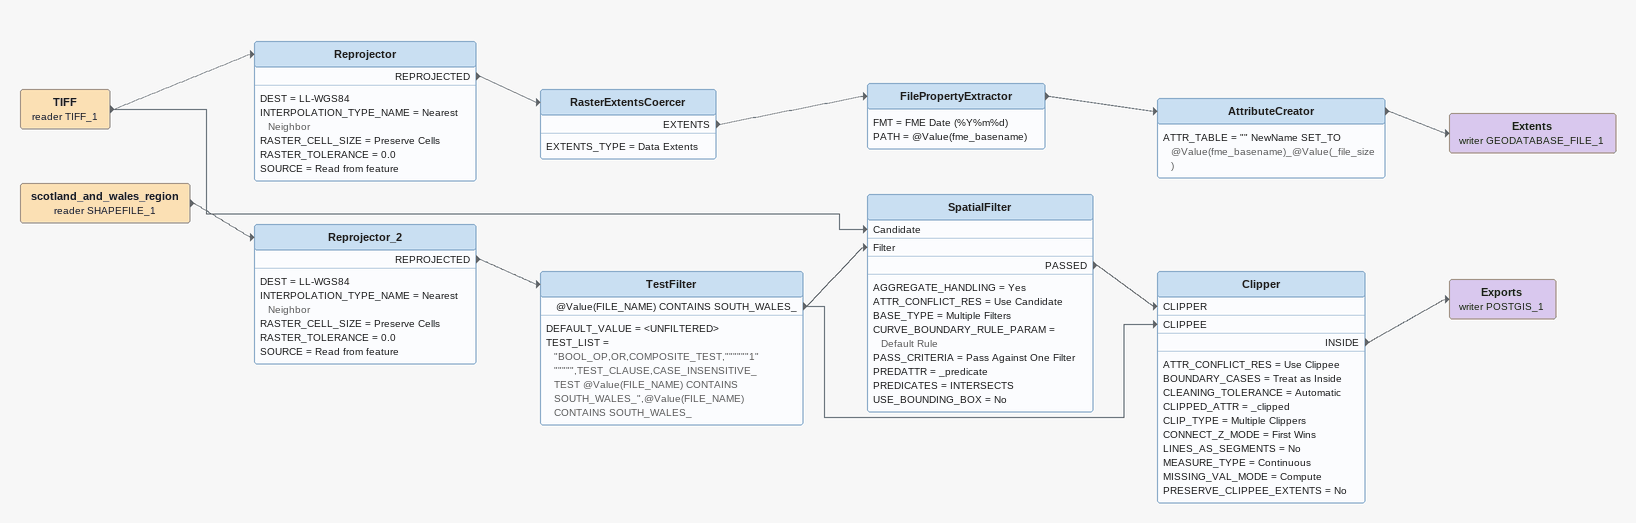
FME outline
TIFF (reader TIFF_1)
    -> Reprojector
    -> SpatialFilter [Candidate]
Reprojector
    DEST = LL-WGS84
    INTERPOLATION_TYPE_NAME = Nearest Neighbor
    RASTER_CELL_SIZE = Preserve Cells
    RASTER_TOLERANCE = 0.0
    SOURCE = Read from feature
    REPROJECTED -> RasterExtentsCoercer
RasterExtentsCoercer
    EXTENTS_TYPE = Data Extents
    EXTENTS -> FilePropertyExtractor
FilePropertyExtractor
    FMT = FME Date (%Y%m%d)
    PATH = @Value(fme_basename)
    -> AttributeCreator
AttributeCreator
    ATTR_TABLE = "" NewName SET_TO @Value(fme_basename)_@Value(_file_size)
    -> Extents (writer GEODATABASE_FILE_1)
Extents (writer GEODATABASE_FILE_1)
scotland_and_wales_region (reader SHAPEFILE_1)
    -> Reprojector_2
Reprojector_2
    DEST = LL-WGS84
    INTERPOLATION_TYPE_NAME = Nearest Neighbor
    RASTER_CELL_SIZE = Preserve Cells
    RASTER_TOLERANCE = 0.0
    SOURCE = Read from feature
    REPROJECTED -> TestFilter
TestFilter
    DEFAULT_VALUE = <UNFILTERED>
    TEST_LIST = "BOOL_OP,OR,COMPOSITE_TEST,""""""1"""""",TEST_CLAUSE,CASE_INSENSITIVE_TEST @Value(FILE_NAME) CONTAINS SOUTH_WALES_",@Value(FILE_NAME) CONTAINS SOUTH_WALES_
    @Value(FILE_NAME) CONTAINS SOUTH_WALES_ -> SpatialFilter [Filter]
    @Value(FILE_NAME) CONTAINS SOUTH_WALES_ -> Clipper [CLIPPEE]
SpatialFilter
    AGGREGATE_HANDLING = Yes
    ATTR_CONFLICT_RES = Use Candidate
    BASE_TYPE = Multiple Filters
    CURVE_BOUNDARY_RULE_PARAM = Default Rule
    PASS_CRITERIA = Pass Against One Filter
    PREDATTR = _predicate
    PREDICATES = INTERSECTS
    USE_BOUNDING_BOX = No
    PASSED -> Clipper [CLIPPER]
Clipper
    ATTR_CONFLICT_RES = Use Clippee
    BOUNDARY_CASES = Treat as Inside
    CLEANING_TOLERANCE = Automatic
    CLIPPED_ATTR = _clipped
    CLIP_TYPE = Multiple Clippers
    CONNECT_Z_MODE = First Wins
    LINES_AS_SEGMENTS = No
    MEASURE_TYPE = Continuous
    MISSING_VAL_MODE = Compute
    PRESERVE_CLIPPEE_EXTENTS = No
    INSIDE -> Exports (writer POSTGIS_1)
Exports (writer POSTGIS_1)
